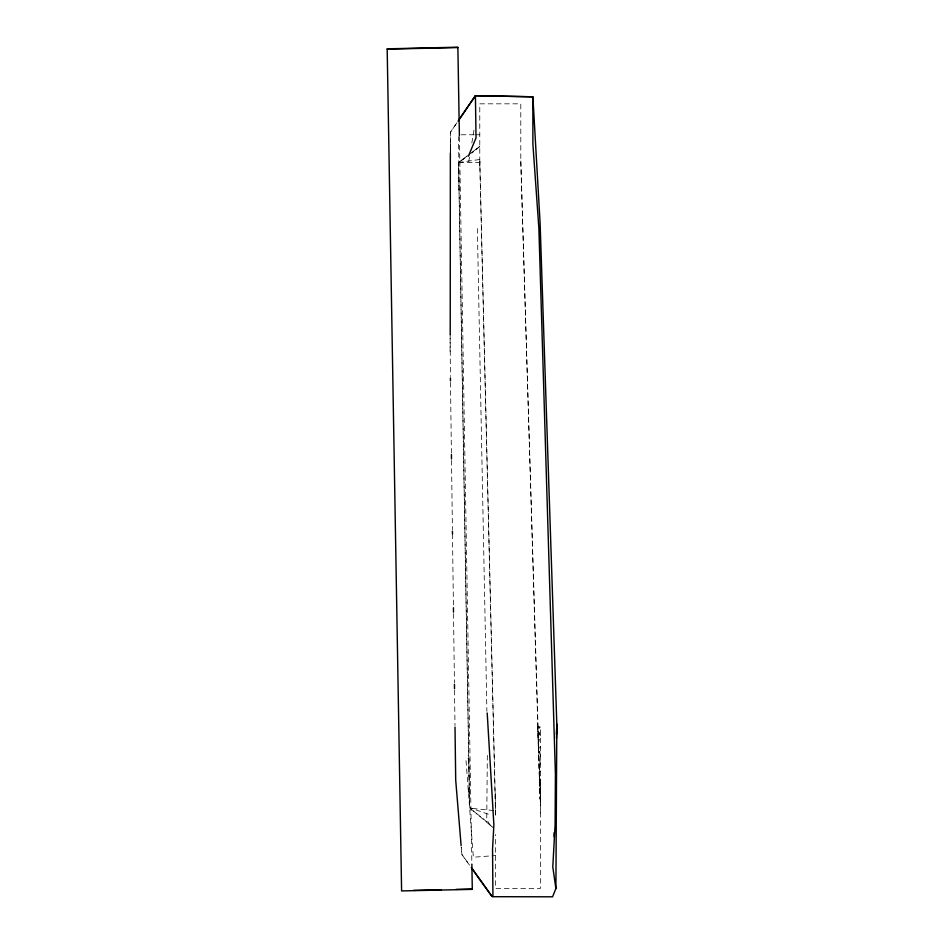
<?xml version="1.0" encoding="UTF-8"?>
<svg xmlns="http://www.w3.org/2000/svg" width="944" height="944" viewBox="0 0 944 944"><rect width="100%" height="100%" fill="white"/><g stroke="black" fill="none" stroke-linecap="round" stroke-linejoin="round"><path stroke-width="0.71" stroke-dasharray="4.72 3.54" d="M450.347 152.692L450.654 131.948L457.25 122.272L450.654 131.948L450.371 151.595M450.323 151.842L450.347 143.889L450.583 152.68M450.076 351.416L450.146 334.577L450.406 376.467M487.34 755.389L486.738 819.628L491.765 827.794M458.572 165.235L458.595 163.819L458.572 164.846M538.281 746.326L537.761 726.998L540.357 726.939L540.357 888.434L495.576 888.434L495.576 834.531M537.761 726.998L538.316 743.978L540.357 754.929L539.295 775.602L540.357 780.841L540.357 812.926M553.302 837.045L553.432 832.62M479.776 162.569L479.823 161.424L495.576 810.719L469.628 808.182L483.304 818.755L492.508 827.215L469.593 807.686L491.47 815.297M539.649 787.166L540.357 780.841M539.26 780.051L540.357 770.965M468.767 161.495L469.475 157.223M471.847 142.957L474.443 127.275M468.425 792.264L469.274 787.461M538.564 756.179L540.357 746.326M469.251 787.461L468.33 791.037L469.392 795.957M538.021 737.217L540.357 731.352M473.074 151.524L479.776 146.473L471.823 153.105M479.776 146.473L458.572 162.462L469.546 804.854L458.572 162.462L467.492 155.725M495.576 793.373L495.576 816.725L479.776 162.462L458.572 162.462L469.723 154.745M468.838 762.304L468.767 758.433L465.923 759.236L473.345 857.223L495.576 855.535M537.761 727.364L540.357 726.939L537.868 729.736L540.357 735.577L538.316 743.978L540.015 799.19L520.793 159.512M458.572 162.462L479.776 159.512M461.215 134.768L474.466 134.768M475.8 134.768L479.776 134.768M459.044 190.157L458.572 136.715M469.546 865.164L461.84 854.45L461.238 847.157L461.887 854.438L469.569 865.164M540.357 802.447L520.793 162.462L520.793 103.828L479.776 103.828L479.776 165.613L479.823 161.424M477.369 228.566L486.892 711.351M459.421 137.128L471.87 864.303M469.121 779.638L468.767 758.433M450.477 382.355L451.409 453.061M451.503 460.436L452.424 529.667M452.459 534.092L453.427 606.26M453.509 613.647L454.43 682.866M454.501 690.253L454.996 725.582"/><path stroke-width="1.42" d="M450.217 334.577L450.347 152.999M471.245 867.548L491.777 896.139L492.933 896.694L552.57 896.8L555.898 888.54L556.818 724.048L540.098 222.996L532.876 96.795L475.387 95.663L458.902 119.853M556.476 734.279L556.818 724.048L556.5 738.397M468.389 156.197L476.024 137.895L475.422 95.722L532.876 96.795L532.876 143.854L538.882 228.413L555.414 774.115L555.096 824.773L552.795 866.934L555.898 888.54M458.088 121.08L475.422 95.722M413.378 890.369L441.355 889.72M456.094 889.378L472.283 889.012M387.193 49.123L457.887 47.566M472.13 868.74L491.777 896.139M461.12 845.706L455.704 780.086L455.008 727.057M492.933 896.694L492.556 849.081L493.877 824.891L487.198 712.98M459.398 136.019L457.875 47.2L387.182 48.84L401.601 890.924L472.295 889.366L471.87 864.303M450.418 377.942L450.465 380.88M451.421 454.548L451.492 458.961M452.424 531.153L452.471 534.08M453.439 607.735L453.498 612.16M454.453 684.341L454.512 688.754"/></g></svg>
